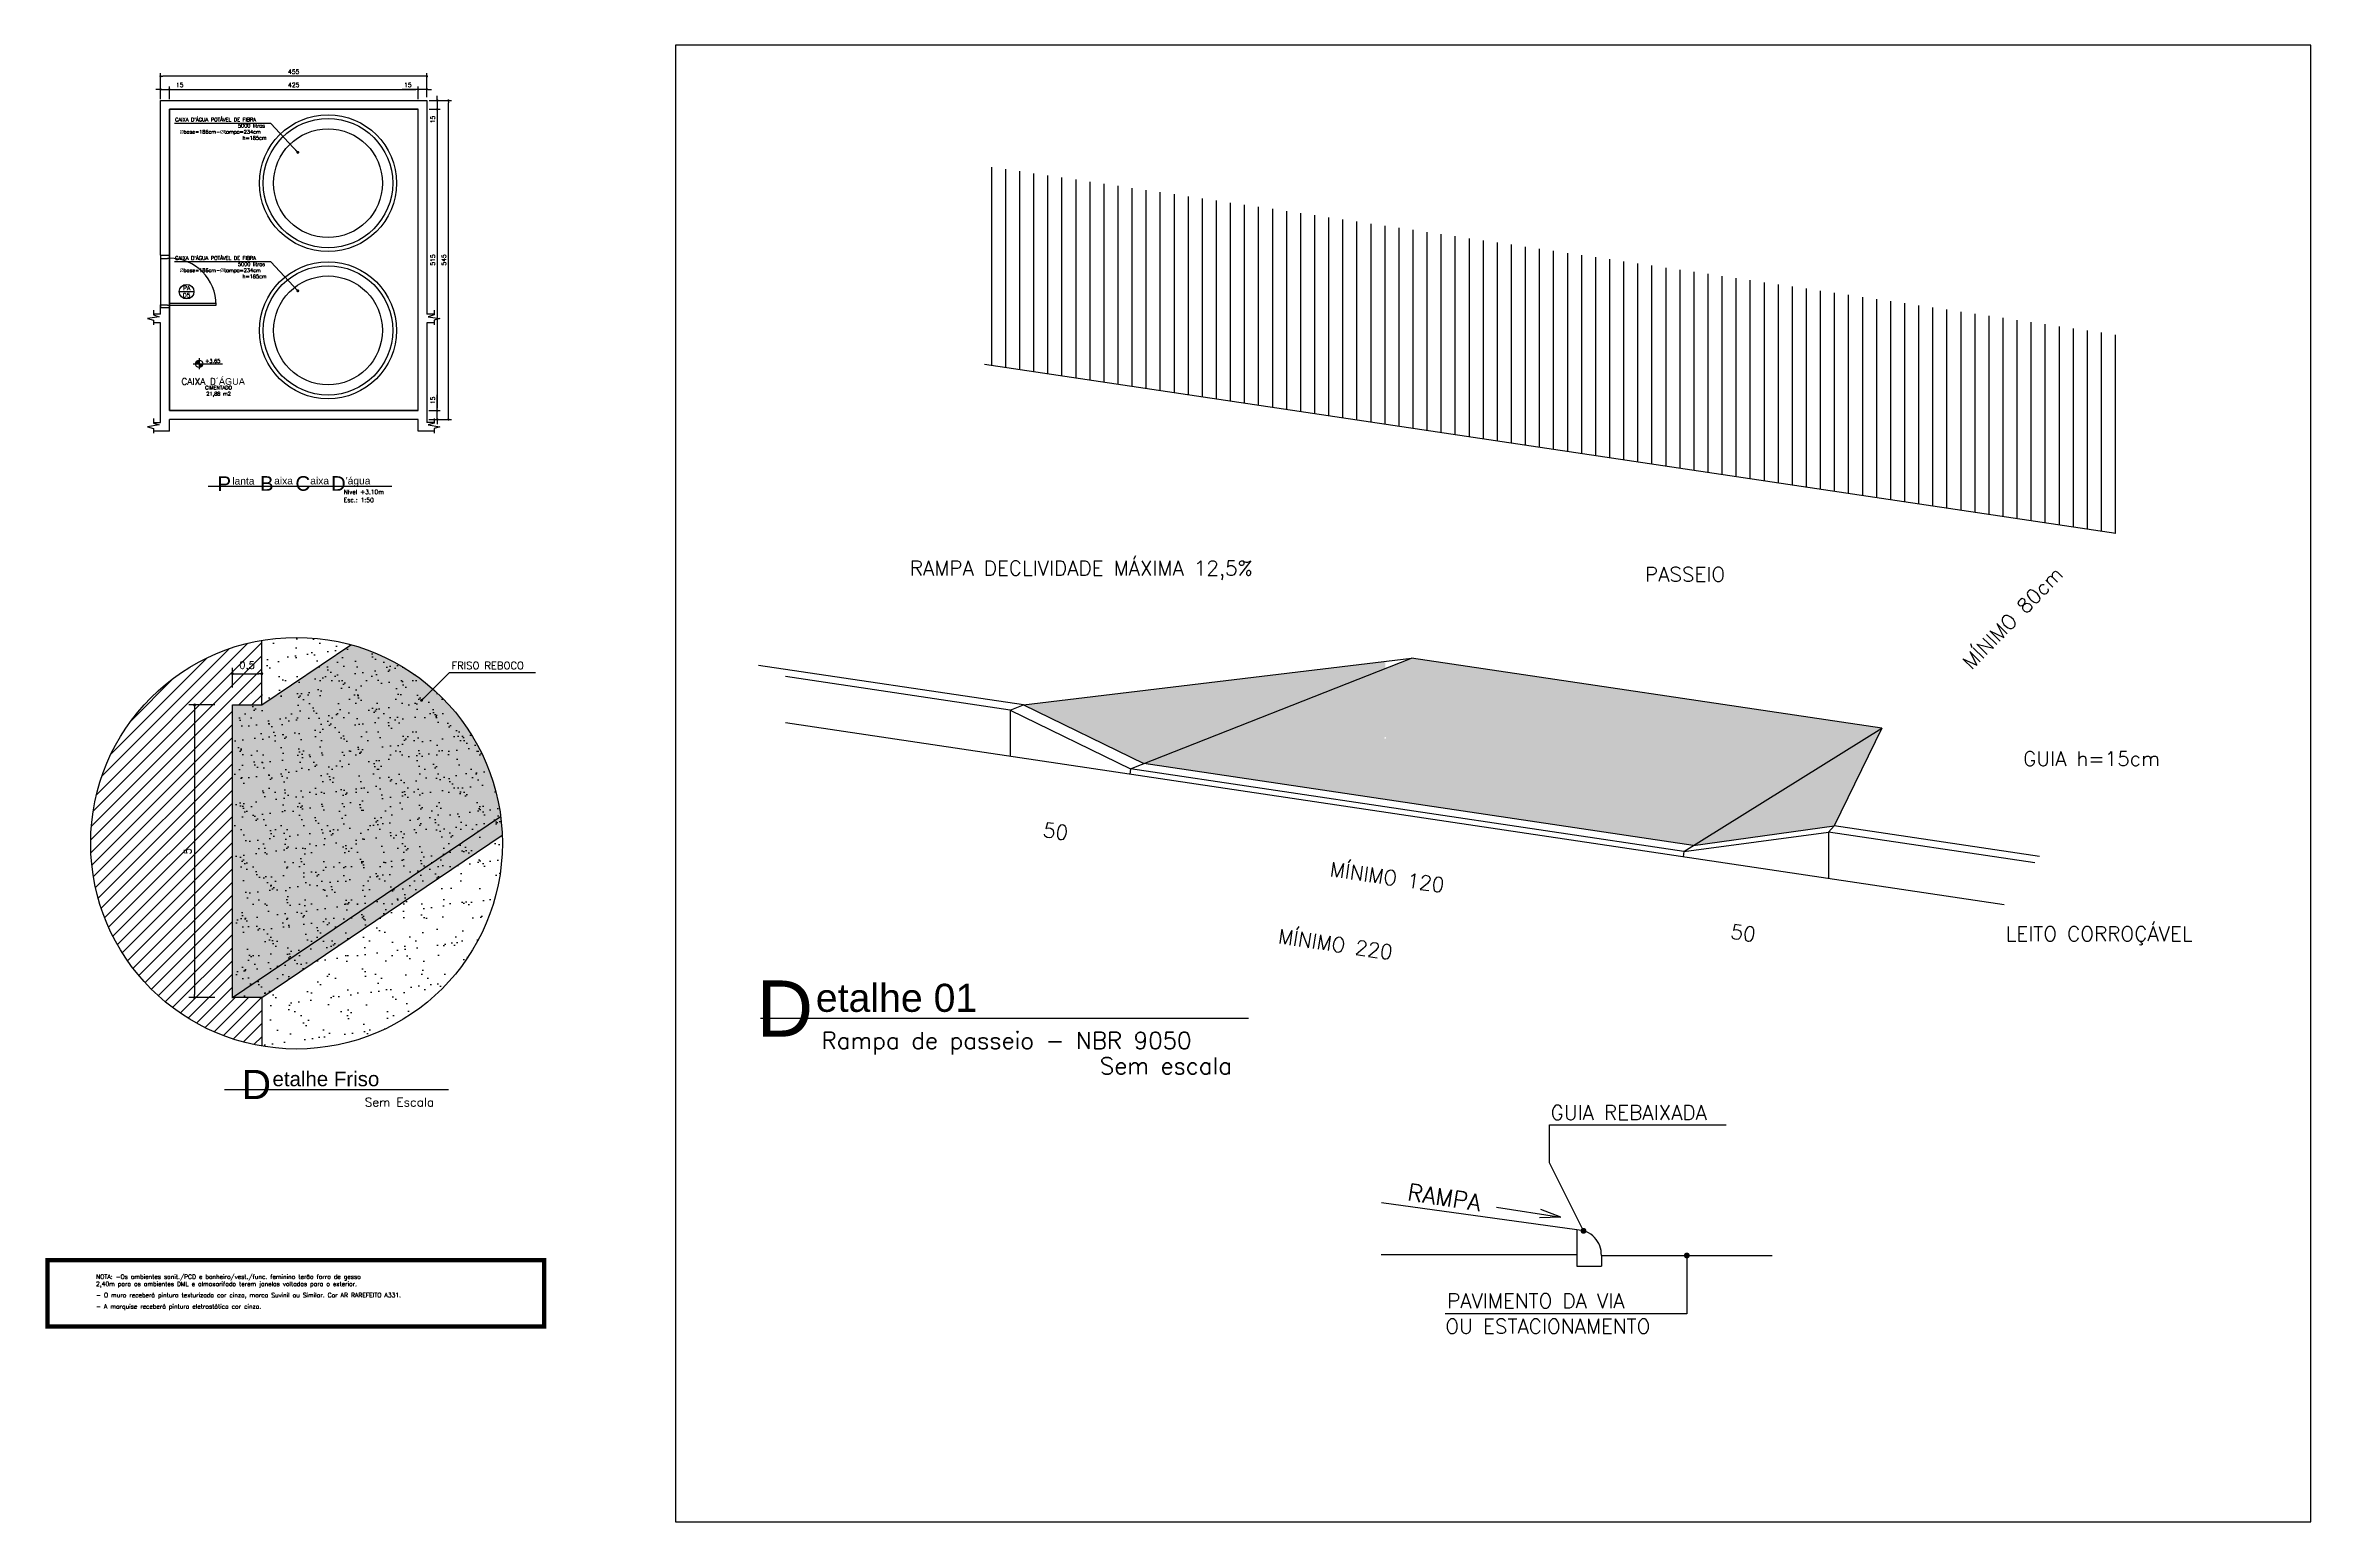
# Model space of a CAD drawing. Header units: millimetres. Extents: x 11997 to 115617, y -26993 to 31834.
# Drawn here: x 15955 to 19825, y -25855 to -23332 of the extents above; entities that cross this region are included whole.
import ezdxf
from ezdxf.enums import TextEntityAlignment as Align

# ---------------------------------------------------------------- set-up
doc = ezdxf.new("R2010")
doc.units = ezdxf.units.MM
doc.layers.add('AREA-AMB', color=5, linetype='Continuous', plot=False)
doc.layers.add('AUXILIAR', color=170, linetype='Continuous', plot=False)
for name, color, linetype in [('COTA', 4, 'Continuous'), ('ESQ', 2, 'Continuous'), ('HATCH', 1, 'Continuous'), ('MARCA', 254, 'Continuous'), ('MOB', 33, 'Continuous'), ('NIVEL', 1, 'Continuous'), ('PA', 7, 'Continuous'), ('PENA3', 3, 'Continuous'), ('TESQ', 1, 'Continuous'), ('TEXTO', 2, 'Continuous'), ('TEXTO1', 1, 'Continuous'), ('TEXTO2', 2, 'Continuous'), ('TEXTO3', 3, 'Continuous')]:
    doc.layers.add(name, color=color, linetype=linetype)
doc.styles.add('ARIAL', font='arial.ttf')
doc.styles.add('ROMANS', font='romans.shx')
doc.dimstyles.new('EXTERNA 200', dxfattribs={"dimtxt": 25, "dimasz": 10, "dimexe": 20, "dimexo": 40, "dimgap": 11, "dimtad": 1, "dimzin": 12, "dimdsep": 46, "dimtxsty": 'ROMANS', "dimblk1": 'DOT', "dimblk2": 'DOT', "dimsah": 1, "dimcen": 9, "dimclrt": 2, "dimadec": 0, "dimazin": 0, "dimtfac": 1, "dimtmove": 0, "dimatfit": 1, "dimldrblk": 'DOT', "dimfxl": 1, "dimtolj": 1, "dimtzin": 4, "dimarcsym": 0})
doc.dimstyles.new('EXTERNA100', dxfattribs={"dimtxt": 12.5, "dimasz": 5, "dimexe": 10, "dimexo": 30, "dimgap": 5.5, "dimtad": 1, "dimzin": 12, "dimdsep": 46, "dimtxsty": 'ROMANS', "dimblk1": 'DOT', "dimblk2": 'DOT', "dimsah": 1, "dimcen": 9, "dimclrt": 2, "dimadec": 0, "dimazin": 0, "dimtfac": 1, "dimtmove": 0, "dimatfit": 1, "dimldrblk": 'DOT', "dimfxl": 1, "dimtolj": 1, "dimtzin": 4, "dimarcsym": 0})
doc.dimstyles.new('EXTERNA50', dxfattribs={"dimtxt": 7.5, "dimasz": 4, "dimexe": 5, "dimexo": 30, "dimgap": 4, "dimtad": 1, "dimzin": 12, "dimdsep": 46, "dimtxsty": 'ROMANS', "dimblk1": 'DOT', "dimblk2": 'DOT', "dimsah": 1, "dimcen": 9, "dimclrt": 2, "dimaunit": 1, "dimadec": 3, "dimazin": 0, "dimtfac": 1, "dimtmove": 0, "dimatfit": 1, "dimldrblk": 'DOT', "dimfxl": 1, "dimtolj": 1, "dimtzin": 4, "dimarcsym": 0})

# ---------------------------------------------------------------- blocks, each defined once
blk = doc.blocks.new('P80')
at = {"layer": 'ESQ'}
for p, q in [((0, 15), (5.5, 15)), ((0, 0), (5, 0)), ((5, 3), (5.5, 3)), ((5, 3), (5, 0)), ((5, 0), (8, 0)), ((5, 0), (5, -80)), ((5.5, 15), (5.5, 3)), ((8, 0), (8, -80)), ((90, 15), (84.5, 15)), ((84.5, 15), (84.5, 3)), ((85, 3), (84.5, 3)), ((85, 3), (85, 0)), ((90, 0), (85, 0))]:
    blk.add_line(p, q, dxfattribs=at)
at = {"layer": 'ESQ', "color": 1}
blk.add_arc((5, 0), 80, 270, 0, dxfattribs=at)
blk = doc.blocks.new('_DOT')
at = {"color": 0, "linetype": 'ByBlock'}
blk.add_line((-0.5, 0), (-1, 0), dxfattribs=at)
at = {"color": 0, "linetype": 'ByBlock', "const_width": 0.5}
blk.add_lwpolyline([(-0.25, 0, 1), (0.25, 0, 1)], format="xyb", close=True, dxfattribs=at)
blk = doc.blocks.new('*D132')
at = {"layer": 'COTA', "color": 0, "lineweight": -2, "transparency": 16777216}
for p, q in [((16147.6, -23407.7), (16143.6, -23407.7)), ((16151.6, -23424.5), (16151.6, -23402.7)), ((16151.6, -23407.7), (16166.6, -23407.7)), ((16166.6, -23424.5), (16166.6, -23402.7)), ((16170.6, -23407.7), (16193.7, -23407.7))]:
    blk.add_line(p, q, dxfattribs=at)
at = {"layer": 'Defpoints', "color": 0, "transparency": 16777216}
for p in [(16166.6, -23407.7), (16151.6, -23454.5), (16166.6, -23454.5)]:
    blk.add_point(p, dxfattribs=at)
at = {"layer": 'COTA', "color": 0, "lineweight": -2, "transparency": 16777216, "xscale": 4, "yscale": 4, "zscale": 4}
blk.add_blockref('_DOT', (16151.6, -23407.7), dxfattribs=at)
at = {"layer": 'COTA', "color": 0, "lineweight": -2, "transparency": 16777216, "xscale": 4, "yscale": 4, "zscale": 4, "rotation": 180}
blk.add_blockref('_DOT', (16166.6, -23407.7), dxfattribs=at)
at = {"layer": 'COTA', "color": 2, "transparency": 16777216, "insert": (16184.2, -23400), "char_height": 7.5, "attachment_point": 5, "style": 'ROMANS'}
blk.add_mtext('\\A1;15', dxfattribs=at)
blk = doc.blocks.new('*D133')
at = {"layer": 'COTA', "color": 0, "lineweight": -2, "transparency": 16777216}
for p, q in [((16166.6, -23424.5), (16166.6, -23402.7)), ((16170.6, -23407.7), (16587.6, -23407.7)), ((16591.6, -23424.5), (16591.6, -23402.7))]:
    blk.add_line(p, q, dxfattribs=at)
at = {"layer": 'Defpoints', "color": 0, "transparency": 16777216}
for p in [(16591.6, -23407.7), (16166.6, -23454.5), (16591.6, -23454.5)]:
    blk.add_point(p, dxfattribs=at)
at = {"layer": 'COTA', "color": 0, "lineweight": -2, "transparency": 16777216, "xscale": 4, "yscale": 4, "zscale": 4, "rotation": 180}
blk.add_blockref('_DOT', (16166.6, -23407.7), dxfattribs=at)
at = {"layer": 'COTA', "color": 0, "lineweight": -2, "transparency": 16777216, "xscale": 4, "yscale": 4, "zscale": 4}
blk.add_blockref('_DOT', (16591.6, -23407.7), dxfattribs=at)
at = {"layer": 'COTA', "color": 2, "transparency": 16777216, "insert": (16379.1, -23400), "char_height": 7.5, "attachment_point": 5, "style": 'ROMANS'}
blk.add_mtext('\\A1;425', dxfattribs=at)
blk = doc.blocks.new('*D134')
at = {"layer": 'COTA', "color": 0, "lineweight": -2, "transparency": 16777216}
for p, q in [((16587.6, -23407.7), (16564.6, -23407.7)), ((16591.6, -23421.1), (16591.6, -23402.7)), ((16606.6, -23407.7), (16591.6, -23407.7)), ((16606.6, -23421.1), (16606.6, -23402.7)), ((16610.6, -23407.7), (16614.6, -23407.7))]:
    blk.add_line(p, q, dxfattribs=at)
at = {"layer": 'Defpoints', "color": 0, "transparency": 16777216}
for p in [(16591.6, -23407.7), (16591.6, -23451.1), (16606.6, -23451.1)]:
    blk.add_point(p, dxfattribs=at)
at = {"layer": 'COTA', "color": 0, "lineweight": -2, "transparency": 16777216, "xscale": 4, "yscale": 4, "zscale": 4}
blk.add_blockref('_DOT', (16591.6, -23407.7), dxfattribs=at)
at = {"layer": 'COTA', "color": 0, "lineweight": -2, "transparency": 16777216, "xscale": 4, "yscale": 4, "zscale": 4, "rotation": 180}
blk.add_blockref('_DOT', (16606.6, -23407.7), dxfattribs=at)
at = {"layer": 'COTA', "color": 2, "transparency": 16777216, "insert": (16574.1, -23400), "char_height": 7.5, "attachment_point": 5, "style": 'ROMANS'}
blk.add_mtext('\\A1;15', dxfattribs=at)
blk = doc.blocks.new('*D135')
at = {"layer": 'COTA', "color": 0, "lineweight": -2, "transparency": 16777216}
for p, q in [((16151.6, -23421.1), (16151.6, -23380.1)), ((16602.6, -23385.1), (16155.6, -23385.1)), ((16606.6, -23421.1), (16606.6, -23380.1))]:
    blk.add_line(p, q, dxfattribs=at)
at = {"layer": 'Defpoints', "color": 0, "transparency": 16777216}
for p in [(16151.6, -23385.1), (16151.6, -23451.1), (16606.6, -23451.1)]:
    blk.add_point(p, dxfattribs=at)
at = {"layer": 'COTA', "color": 0, "lineweight": -2, "transparency": 16777216, "xscale": 4, "yscale": 4, "zscale": 4, "rotation": 180}
blk.add_blockref('_DOT', (16151.6, -23385.1), dxfattribs=at)
at = {"layer": 'COTA', "color": 0, "lineweight": -2, "transparency": 16777216, "xscale": 4, "yscale": 4, "zscale": 4}
blk.add_blockref('_DOT', (16606.6, -23385.1), dxfattribs=at)
at = {"layer": 'COTA', "color": 2, "transparency": 16777216, "insert": (16379.1, -23377.4), "char_height": 7.5, "attachment_point": 5, "style": 'ROMANS'}
blk.add_mtext('\\A1;455', dxfattribs=at)
blk = doc.blocks.new('*D136')
at = {"layer": 'COTA', "color": 0, "lineweight": -2, "transparency": 16777216}
for p, q in [((16610.5, -23426.6), (16629.3, -23426.6)), ((16610.5, -23441.6), (16629.3, -23441.6)), ((16624.3, -23422.6), (16624.3, -23418.6)), ((16624.3, -23426.6), (16624.3, -23441.6)), ((16624.3, -23445.6), (16624.3, -23468.6))]:
    blk.add_line(p, q, dxfattribs=at)
at = {"layer": 'Defpoints', "color": 0, "transparency": 16777216}
for p in [(16580.5, -23426.6), (16580.5, -23441.6), (16624.3, -23441.6)]:
    blk.add_point(p, dxfattribs=at)
at = {"layer": 'COTA', "color": 0, "lineweight": -2, "transparency": 16777216, "xscale": 4, "yscale": 4, "zscale": 4}
for p, rotation in [((16624.3, -23426.6), 270), ((16624.3, -23441.6), 90)]:
    blk.add_blockref('_DOT', p, dxfattribs=dict(at, rotation=rotation))
at = {"layer": 'COTA', "color": 2, "transparency": 16777216, "insert": (16616.6, -23459.1), "char_height": 7.5, "attachment_point": 5, "rotation": 90, "style": 'ROMANS'}
blk.add_mtext('\\A1;15', dxfattribs=at)
blk = doc.blocks.new('*D137')
at = {"layer": 'COTA', "color": 0, "lineweight": -2, "transparency": 16777216}
for p, q in [((16610.5, -23441.6), (16629.3, -23441.6)), ((16624.3, -23445.6), (16624.3, -23952.6)), ((16610.5, -23956.6), (16629.3, -23956.6))]:
    blk.add_line(p, q, dxfattribs=at)
at = {"layer": 'Defpoints', "color": 0, "transparency": 16777216}
for p in [(16580.5, -23441.6), (16580.5, -23956.6), (16624.3, -23956.6)]:
    blk.add_point(p, dxfattribs=at)
at = {"layer": 'COTA', "color": 0, "lineweight": -2, "transparency": 16777216, "xscale": 4, "yscale": 4, "zscale": 4}
for p, rotation in [((16624.3, -23441.6), 90), ((16624.3, -23956.6), 270)]:
    blk.add_blockref('_DOT', p, dxfattribs=dict(at, rotation=rotation))
at = {"layer": 'COTA', "color": 2, "transparency": 16777216, "insert": (16616.6, -23699.1), "char_height": 7.5, "attachment_point": 5, "rotation": 90, "style": 'ROMANS'}
blk.add_mtext('\\A1;515', dxfattribs=at)
blk = doc.blocks.new('*D138')
at = {"layer": 'COTA', "color": 0, "lineweight": -2, "transparency": 16777216}
for p, q in [((16609.7, -23956.6), (16629.3, -23956.6)), ((16624.3, -23952.6), (16624.3, -23929.5)), ((16624.3, -23971.6), (16624.3, -23956.6)), ((16609.7, -23971.6), (16629.3, -23971.6)), ((16624.3, -23975.6), (16624.3, -23979.6))]:
    blk.add_line(p, q, dxfattribs=at)
at = {"layer": 'Defpoints', "color": 0, "transparency": 16777216}
for p in [(16579.7, -23956.6), (16624.3, -23956.6), (16579.7, -23971.6)]:
    blk.add_point(p, dxfattribs=at)
at = {"layer": 'COTA', "color": 0, "lineweight": -2, "transparency": 16777216, "xscale": 4, "yscale": 4, "zscale": 4}
for p, rotation in [((16624.3, -23956.6), 270), ((16624.3, -23971.6), 90)]:
    blk.add_blockref('_DOT', p, dxfattribs=dict(at, rotation=rotation))
at = {"layer": 'COTA', "color": 2, "transparency": 16777216, "insert": (16616.6, -23939), "char_height": 7.5, "attachment_point": 5, "rotation": 90, "style": 'ROMANS'}
blk.add_mtext('\\A1;15', dxfattribs=at)
blk = doc.blocks.new('*D139')
at = {"layer": 'COTA', "color": 0, "lineweight": -2, "transparency": 16777216}
for p, q in [((16610.5, -23426.6), (16648.4, -23426.6)), ((16643.4, -23967.6), (16643.4, -23430.6)), ((16609.7, -23971.6), (16648.4, -23971.6))]:
    blk.add_line(p, q, dxfattribs=at)
at = {"layer": 'Defpoints', "color": 0, "transparency": 16777216}
for p in [(16580.5, -23426.6), (16643.4, -23426.6), (16579.7, -23971.6)]:
    blk.add_point(p, dxfattribs=at)
at = {"layer": 'COTA', "color": 0, "lineweight": -2, "transparency": 16777216, "xscale": 4, "yscale": 4, "zscale": 4}
for p, rotation in [((16643.4, -23426.6), 90), ((16643.4, -23971.6), 270)]:
    blk.add_blockref('_DOT', p, dxfattribs=dict(at, rotation=rotation))
at = {"layer": 'COTA', "color": 2, "transparency": 16777216, "insert": (16635.6, -23699.1), "char_height": 7.5, "attachment_point": 5, "rotation": 90, "style": 'ROMANS'}
blk.add_mtext('\\A1;545', dxfattribs=at)
blk = doc.blocks.new('ESQ')
blk.add_circle((0, 0), 25)
at = {"layer": 'TESQ'}
blk.add_line((-25, 0), (25, 0), dxfattribs=at)
blk = doc.blocks.new('DOT')
at = {"color": 0, "linetype": 'ByBlock'}
blk.add_line((-0.5, 0), (-1, 0), dxfattribs=at)
at = {"color": 0, "linetype": 'ByBlock', "const_width": 0.5}
blk.add_lwpolyline([(-0.25, 0, 1), (0.25, 0, 1)], format="xyb", close=True, dxfattribs=at)
blk = doc.blocks.new('nivel100-planta')
at = {"layer": 'TEXTO2'}
h = blk.add_hatch(color=256, dxfattribs=at)
h.paths.add_polyline_path([(117, 82.3, 0.414214), (104.5, 69.8), (117, 69.8)])
h.paths.add_polyline_path([(117, 57.3, 0.414214), (129.5, 69.8), (117, 69.8)])
for p, q in [((117, 88.6), (117, 51.1)), ((96.3, 69.8), (196.6, 69.8))]:
    blk.add_line(p, q, dxfattribs=at)
blk.add_circle((117, 69.8), 12.5, dxfattribs=at)
blk = doc.blocks.new('*D215')
at = {"layer": 'COTA', "color": 0, "lineweight": -2, "transparency": 16777216}
for p, q in [((16244.4, -24459.5), (16199.7, -24459.5)), ((16209.7, -24464.5), (16209.7, -24954.5)), ((16244.4, -24959.5), (16199.7, -24959.5))]:
    blk.add_line(p, q, dxfattribs=at)
at = {"layer": 'Defpoints', "color": 0, "transparency": 16777216}
for p in [(16274.4, -24459.5), (16209.7, -24959.5), (16274.4, -24959.5)]:
    blk.add_point(p, dxfattribs=at)
at = {"layer": 'COTA', "color": 0, "lineweight": -2, "transparency": 16777216, "xscale": 5, "yscale": 5, "zscale": 5}
for p, rotation in [((16209.7, -24459.5), 90), ((16209.7, -24959.5), 270)]:
    blk.add_blockref('_DOT', p, dxfattribs=dict(at, rotation=rotation))
at = {"layer": 'COTA', "color": 2, "transparency": 16777216, "insert": (16197.9, -24709.5), "char_height": 12.5, "attachment_point": 5, "rotation": 90, "style": 'ROMANS'}
blk.add_mtext('\\A1;5', dxfattribs=at)
blk = doc.blocks.new('*D216')
at = {"layer": 'COTA', "color": 0, "lineweight": -2, "transparency": 16777216}
for p, q in [((16274.4, -24429.5), (16274.4, -24396.1)), ((16279.4, -24406.1), (16319.4, -24406.1)), ((16324.4, -24429.5), (16324.4, -24396.1))]:
    blk.add_line(p, q, dxfattribs=at)
at = {"layer": 'Defpoints', "color": 0, "transparency": 16777216}
for p in [(16324.4, -24406.1), (16274.4, -24459.5), (16324.4, -24459.5)]:
    blk.add_point(p, dxfattribs=at)
at = {"layer": 'COTA', "color": 0, "lineweight": -2, "transparency": 16777216, "xscale": 5, "yscale": 5, "zscale": 5, "rotation": 180}
blk.add_blockref('_DOT', (16274.4, -24406.1), dxfattribs=at)
at = {"layer": 'COTA', "color": 0, "lineweight": -2, "transparency": 16777216, "xscale": 5, "yscale": 5, "zscale": 5}
blk.add_blockref('_DOT', (16324.4, -24406.1), dxfattribs=at)
at = {"layer": 'COTA', "color": 2, "transparency": 16777216, "insert": (16299.4, -24393.2), "char_height": 12.5, "attachment_point": 5, "style": 'ROMANS'}
blk.add_mtext('\\A1;0,5', dxfattribs=at)

msp = doc.modelspace()

# ---------------------------------------------------------------- hatches: boundary and pattern name
at = {"layer": 'HATCH'}
h = msp.add_hatch(dxfattribs=at)
h.set_pattern_fill('AR-SAND', color=256, style=0)
h.set_pattern_definition([(37.5, (16274.41, -25047.48), (-1.6, 48.9413), [0, -38.608, 0, -43.18, 0, -41.275]), (7.5, (16274.41, -25047.48), (44.9523, 71.6825), [0, -20.828, 0, -34.798, 0, -13.335]), (327.5, (16243.167, -25047.48), (79.0992, 0.1437), [0, -12.7, 0, -45.72, 0, -59.69]), (317.5, (16243.17, -25047.48), (76.3556, 22.293), [0, -6.35, 0, -29.972, 0, -34.29])])
h.paths.add_polyline_path([(16476.733, -24356.557), (16324.409, -24459.49), (16274.409, -24459.49), (16274.409, -24959.49), (16732.561, -24649.895, 0.30188615)])
h.paths.add_polyline_path([(16476.733, -24356.557, 0.1097101), (16324.409, -24349.137), (16324.409, -24459.49)])
h.paths.add_polyline_path([(16735.291, -24681.838, 0.02280059), (16732.561, -24649.895), (16274.409, -24959.49), (16324.409, -24959.49)])
h.paths.add_polyline_path([(16735.567, -24695.777, 0.00991064), (16735.291, -24681.838), (16324.409, -24959.49), (16324.409, -25042.416, 0.46488894)])
h = msp.add_hatch(dxfattribs=at)
h.set_pattern_fill('AR-SAND', color=256, style=0)
h.set_pattern_definition([(37.5, (16274.41, -24959.49), (-1.6, 48.9413), [0, -38.608, 0, -43.18, 0, -41.275]), (7.5, (16274.41, -24959.49), (44.9523, 71.6825), [0, -20.828, 0, -34.798, 0, -13.335]), (327.5, (16243.167, -24959.49), (79.0992, 0.1437), [0, -12.7, 0, -45.72, 0, -59.69]), (317.5, (16243.17, -24959.49), (76.3556, 22.293), [0, -6.35, 0, -29.972, 0, -34.29])])
h.paths.add_polyline_path([(16732.561, -24649.895, 0.30188615), (16476.733, -24356.557), (16324.409, -24459.49), (16274.409, -24459.49), (16274.409, -24959.49)])
h.paths.add_polyline_path([(16735.291, -24681.838, 0.02280059), (16732.561, -24649.895), (16274.409, -24959.49), (16324.409, -24959.49)])
h = msp.add_hatch(dxfattribs=at)
h.set_pattern_fill('AR-SAND', color=252, scale=9.6, angle=45, style=0)
h.set_pattern_definition([(82.5, (-45260.412, -68441.823), (-13.5073266, 12.6521004), [0, -14.592, 0, -16.32, 0, -15.6]), (52.5, (-45260.412, -68441.823), (-7.14372, 31.1710054), [0, -7.872, 0, -13.152, 0, -5.04]), (12.5, (-45268.762, -68450.172), (21.101081, 21.177911), [0, -4.8, 0, -17.28, 0, -22.56]), (2.5, (-45268.762, -68450.172), (14.448405, 26.364123), [0, -2.4, 0, -11.328, 0, -12.96])])
h.paths.add_polyline_path([(18288.583, -24379.414), (18243.842, -24397.056), (18243.842, -24510.042), (18243.842, -24514.362, -1), (18243.842, -24517.242, -1), (18243.842, -24514.362), (18243.842, -24510.042), (18243.842, -24397.056), (17831.313, -24559.715), (18769.714, -24699.756), (18770.155, -24699.694), (19092.322, -24499.359)])
h.paths.add_polyline_path([(19010.648, -24666.06), (19092.322, -24499.359), (18770.155, -24699.694)])
h.paths.add_polyline_path([(18243.842, -24397.056), (18243.842, -24384.812), (17625.722, -24459.383), (17831.313, -24559.715)])
at = {"layer": 'MARCA'}
h = msp.add_hatch(color=256, dxfattribs=at)
h.paths.add_polyline_path([(16476.733, -24356.557), (16324.409, -24459.49), (16274.409, -24459.49), (16274.409, -24959.49), (16732.561, -24649.895, 0.30188615)])
h.paths.add_polyline_path([(16735.291, -24681.838, 0.02280059), (16732.561, -24649.895), (16274.409, -24959.49), (16324.409, -24959.49)])
at = {"layer": 'NIVEL'}
h = msp.add_hatch(dxfattribs=at)
h.set_pattern_fill('ANSI31', color=256, scale=192, angle=45, style=0)
h.set_pattern_definition([(90, (-45260.412, -68441.823), (-24, 5e-15), [])])
h.paths.add_polyline_path([(17559.021, -23538.47), (17559.021, -23877.79), (19491.998, -24166.254), (19491.998, -23826.935)])
at = {"layer": 'TEXTO2'}
h = msp.add_hatch(dxfattribs=at)
h.set_pattern_fill('ANSI31', color=256, scale=5, style=0)
h.set_pattern_definition([(45, (16032.163, -24959.49), (-11.22532, 11.22532), [])])
h.paths.add_polyline_path([(16274.409, -24459.49), (16324.409, -24459.49), (16324.409, -24349.137, 0.36529122), (16032.163, -24695.777, 0.36529122), (16324.409, -25042.416), (16324.409, -24959.49), (16274.409, -24959.49)])

# ---------------------------------------------------------------- linework, layer by layer
at = {"layer": 'AREA-AMB'}
msp.add_lwpolyline([(16591.628, -23441.565), (16166.628, -23441.565), (16166.628, -23956.565), (16591.628, -23956.565)], close=True, dxfattribs=at)
at = {"layer": 'AUXILIAR'}
msp.add_lwpolyline([(19825.028, -23332.239), (17031.208, -23332.239), (17031.208, -25855.218), (19825.028, -25855.218)], close=True, dxfattribs=at)
at = {"layer": 'COTA'}
msp.add_line((16645.058, -24404.014, 32.827), (16792.006, -24404.014, 32.827), dxfattribs=at)
at = {"layer": 'ESQ'}
for p, q in [((19491.998, -24166.254), (17559.021, -23877.79)), ((17625.722, -24459.383), (18288.583, -24379.414)), ((17808.843, -24568.575), (18288.583, -24379.414)), ((19092.322, -24499.359), (18288.583, -24379.414)), ((17625.722, -24459.383), (17173.366, -24391.876)), ((17603.251, -24468.243), (17219.198, -24410.93)), ((17603.251, -24468.243), (17625.722, -24459.383)), ((17625.722, -24459.383), (17831.313, -24559.715)), ((19301.052, -24800.969), (17219.198, -24490.287)), ((17603.251, -24468.243), (17603.251, -24547.6)), ((17603.251, -24468.243), (17808.843, -24568.575)), ((18754.15, -24709.647), (19092.322, -24499.359)), ((19092.322, -24499.359), (19010.648, -24666.06)), ((17808.843, -24568.575), (17807.426, -24578.07)), ((18754.15, -24709.647), (17808.843, -24568.575)), ((18769.714, -24699.756), (17831.313, -24559.715)), ((18754.15, -24709.647), (19000.971, -24676.83)), ((18769.714, -24699.756), (19010.648, -24666.06)), ((19000.971, -24676.83), (19010.648, -24666.06)), ((19353.694, -24729.468), (19000.971, -24676.83)), ((19000.971, -24676.83), (19000.971, -24756.187)), ((19361.796, -24718.463), (19010.648, -24666.06)), ((18754.15, -24709.647), (18752.733, -24719.141))]:
    msp.add_line(p, q, dxfattribs=at)
at = {"layer": 'MOB'}
for centre, radius in [((16437.629, -23567.831), 117), ((16437.629, -23567.831), 110.5), ((16437.629, -23567.831), 93), ((16437.629, -23819.403), 117), ((16437.629, -23819.403), 110.5), ((16437.629, -23819.403), 93)]:
    msp.add_circle(centre, radius, dxfattribs=at)
at = {"layer": 'NIVEL'}
for p, q in [((16151.628, -23691.065), (16151.628, -23781.065)), ((16166.628, -23781.065), (16166.628, -23691.065)), ((17176.576, -24994.855), (18010.057, -24994.855))]:
    msp.add_line(p, q, dxfattribs=at)
for points in [[(16139.354, -23785.065), (16139.354, -23793.065), (16149.354, -23796.065), (16129.354, -23799.065), (16139.354, -23802.065), (16139.354, -23810.065)], [(16618.902, -23785.065), (16618.902, -23793.065), (16608.902, -23796.065), (16628.902, -23799.065), (16618.902, -23802.065), (16618.902, -23810.065)], [(16139.354, -23970.065), (16139.354, -23978.065), (16149.354, -23981.065), (16129.354, -23984.065), (16139.354, -23987.065), (16139.354, -23995.065)], [(16618.902, -23970.065), (16618.902, -23978.065), (16608.902, -23981.065), (16628.902, -23984.065), (16618.902, -23987.065), (16618.902, -23995.065)]]:
    msp.add_lwpolyline(points, dxfattribs=at)
msp.add_circle((16383.865, -24695.777, 32.827), 351.702, dxfattribs=at)
at = {"layer": 'PA'}
for p, q in [((16324.409, -24459.49, 32.827), (16324.409, -24349.137, 32.827)), ((16324.409, -24959.49, 32.827), (16324.409, -25042.416, 32.827))]:
    msp.add_line(p, q, dxfattribs=at)
at = {"layer": 'PA', "elevation": 32.827}
msp.add_lwpolyline([(16324.409, -24959.49), (16274.409, -24959.49), (16274.409, -24459.49), (16324.409, -24459.49)], dxfattribs=at)
at = {"layer": 'PENA3'}
for p, q in [((16151.628, -23426.565), (16606.628, -23426.565)), ((16151.628, -23691.065), (16151.628, -23426.565)), ((16166.628, -23441.565), (16591.628, -23441.565)), ((16166.628, -23691.065), (16166.628, -23441.565)), ((16591.628, -23956.565), (16591.628, -23441.565)), ((16606.628, -23426.565), (16606.628, -23791.565)), ((16151.628, -23691.065), (16166.628, -23691.065)), ((16151.628, -23791.565), (16139.354, -23791.565)), ((16166.628, -23781.065), (16151.628, -23781.065)), ((16151.628, -23791.565), (16151.628, -23781.065)), ((16166.628, -23956.565), (16166.628, -23781.065)), ((16618.902, -23791.565), (16606.628, -23791.565)), ((16151.628, -23806.565), (16139.354, -23806.565)), ((16151.628, -23976.565), (16151.628, -23806.565)), ((16618.902, -23806.565), (16606.628, -23806.565)), ((16606.628, -23806.565), (16606.628, -23976.565)), ((16591.628, -23956.565), (16166.628, -23956.565)), ((16139.354, -23976.565), (16151.628, -23976.565)), ((16166.628, -23991.565), (16139.354, -23991.565)), ((16591.628, -23971.565), (16166.628, -23971.565)), ((16166.628, -23991.565), (16166.628, -23971.565)), ((16591.628, -23991.565), (16591.628, -23971.565)), ((16618.902, -23991.565), (16591.628, -23991.565)), ((16618.902, -23976.565), (16606.628, -23976.565))]:
    msp.add_line(p, q, dxfattribs=at)
at = {"layer": 'TESQ', "color": 254, "const_width": 7.5}
msp.add_lwpolyline([(16806.736, -25408.336), (15958.402, -25408.336), (15958.402, -25521.65), (16806.736, -25521.65)], close=True, dxfattribs=at)
at = {"layer": 'TEXTO1'}
for p, q in [((16233.016, -24085.694), (16546.922, -24085.694)), ((16260.602, -25116.709, 32.827), (16643.75, -25116.709, 32.827)), ((18524.769, -25177.022), (18826.143, -25177.022)), ((18433.722, -25317.648), (18543.931, -25334.876)), ((18543.931, -25334.876), (18507.741, -25335.889)), ((18543.931, -25334.876), (18509.739, -25321.493))]:
    msp.add_line(p, q, dxfattribs=at)
at = {"layer": 'TEXTO2'}
msp.add_line((16274.409, -24959.49, 32.827), (16732.561, -24649.895, 32.827), dxfattribs=at)
at = {"layer": 'TEXTO3'}
for p, q in [((16324.409, -24459.49, 32.827), (16476.733, -24356.557, 32.827)), ((16324.409, -24959.49, 32.827), (16735.291, -24681.838, 32.827)), ((18571.104, -25356.546), (18237.45, -25310.222)), ((18571.104, -25356.546), (18571.104, -25418.631)), ((18236.884, -25398.594), (18571.104, -25398.594)), ((18571.104, -25418.631), (18613.115, -25418.631)), ((18613.115, -25400.359), (18905.096, -25400.359)), ((18613.115, -25400.359), (18613.115, -25418.631))]:
    msp.add_line(p, q, dxfattribs=at)
msp.add_arc((18571.104, -25398.594), 42.048, 357.594619, 90, dxfattribs=at)

# ---------------------------------------------------------------- block references
at = {"layer": 'ESQ', "rotation": 90}
msp.add_blockref('P80', (16166.628, -23781.065), dxfattribs=at)
at = {"layer": 'TESQ', "xscale": 0.5, "yscale": 0.5, "zscale": 0.5}
msp.add_blockref('ESQ', (16196.118, -23753.233), dxfattribs=at)
at = {"layer": 'TEXTO2', "xscale": 0.5, "yscale": 0.5, "zscale": 0.5}
msp.add_blockref('nivel100-planta', (16159.002, -23911.435), dxfattribs=at)

# ---------------------------------------------------------------- texts
at = {"layer": 'TESQ', "color": 2, "ltscale": 0.5, "style": 'ROMANS'}
for s, p in [('2,40m para os ambientes DML e almoxarifado terem janelas voltadas para o exterior.', (16041.346, -25454.851)), ('NOTA: -Os ambientes sanit./PCD e banheiro/vest./func. feminino terão forro de gesso ', (16041.346, -25442.649)), ('- O muro receberá pintura texturizada cor cinza, marca Suvinil ou Similar. Cor AR RAREFEITO A331.', (16041.346, -25474)), ('- A marquise receberá pintura eletrostática cor cinza.', (16041.346, -25493.387))]:
    msp.add_text(s, height=7.5, dxfattribs=at).set_placement(p, align=Align.BOTTOM_LEFT)
at = {"layer": 'TESQ', "color": 2, "insert": (16196.118, -23753.233), "char_height": 7.5, "width": 21.38446, "attachment_point": 5, "style": 'ROMANS'}
msp.add_mtext('\\pxqc;PA 05', dxfattribs=at)
at = {"layer": 'TEXTO', "color": 3, "style": 'ARIAL'}
msp.add_text('D', height=96, dxfattribs=at).set_placement((17218.061, -25026.263), align=Align.CENTER)
msp.add_text('etalhe 01', height=48, dxfattribs=at).set_placement((17271.023, -24998.346), align=Align.BOTTOM_LEFT)
at = {"layer": 'TEXTO1', "style": 'ROMANS'}
msp.add_text('RAMPA', height=28.8, rotation=351.313671, dxfattribs=at).set_placement((18279.26, -25314.382), align=Align.BOTTOM_LEFT)
at = {"layer": 'TEXTO1', "char_height": 25, "attachment_point": 4, "style": 'ROMANS'}
for s, insert in [('\\A1;GUIA REBAIXADA', (18526.524, -25156.096)), ('\\A1;PAVIMENTO DA VIA', (18349.526, -25477.828)), ('OU ESTACIONAMENTO', (18346.611, -25521.295))]:
    msp.add_mtext(s, dxfattribs=dict(at, insert=insert))
at = {"layer": 'TEXTO2', "style": 'ROMANS'}
msp.add_text('+3.65', height=6.25, dxfattribs=at).set_placement((16240.757, -23874.687), align=Align.CENTER)
for s, height, p in [('Nível +3.10m', 7.5, (16464.427, -24101.409)), ('Esc.: 1:50', 7.5, (16464.427, -24115.345)), ('Rampa de passeio - NBR 9050', 28.8, (17281.013, -25055.908)), ('Sem escala', 28.8, (17756.284, -25099.144)), ('Sem Escala', 15, (16500.564, -25150.335, 32.827))]:
    msp.add_text(s, height=height, dxfattribs=at).set_placement(p, align=Align.BOTTOM_LEFT)
at = {"layer": 'TEXTO2', "char_height": 6.25, "style": 'ROMANS'}
for s, insert, width, attachment_point in [("\\pi5.8002;CAIXA D'ÁGUA POTÁVEL DE FIBRA\\P\\pi112.94;5000 litros \\P\\pi13.404;{\\fArial|b0|i0|c0|p34;Ø}base=186cm-{\\fArial|b0|i0|c0|p34;Ø}tampa=234cm\\P\\pi120.98;h=185cm ", (16170.732, -23456.16), 164.13349, 1), ("\\pi5.8002;CAIXA D'ÁGUA POTÁVEL DE FIBRA\\P\\pi112.94;5000 litros \\P\\pi13.404;{\\fArial|b0|i0|c0|p34;Ø}base=186cm-{\\fArial|b0|i0|c0|p34;Ø}tampa=234cm\\P\\pi120.98;h=185cm ", (16170.732, -23692.737), 164.13349, 1), ('CIMENTADO\\P21,88 m2', (16250.681, -23914.163), 109.51195, 2)]:
    msp.add_mtext(s, dxfattribs=dict(at, insert=insert, width=width, attachment_point=attachment_point))
at = {"layer": 'TEXTO2', "style": 'ROMANS'}
for s, insert, char_height, attachment_point in [('RAMPA DECLIVIDADE MÁXIMA 12,5%', (18017.551, -24229.428), 25, 6), ('PASSEIO', (18687.574, -24236.268), 25, 4), ('FRISO REBOCO', (16648.585, -24398.514, 32.827), 12.5, 7), ('GUIA h=15cm', (19333.752, -24551.316), 25, 4), ('LEITO CORROÇÁVEL', (19303.849, -24854.202), 25, 4)]:
    msp.add_mtext(s, dxfattribs=dict(at, insert=insert, char_height=char_height, attachment_point=attachment_point))
at = {"layer": 'TEXTO2', "char_height": 25, "style": 'ROMANS'}
for s, insert, attachment_point, rotation in [('MÍNIMO 80cm', (19394.845, -24229.379), 6, 45.8164), ('50', (17659.658, -24672.383), 4, 351.752871), ('MÍNIMO 120', (18149.632, -24739.655), 4, 351.752871), ('MÍNIMO 220', (18061.262, -24854.32), 4, 351.752871), ('50', (18834.281, -24846.176), 4, 351.752871)]:
    msp.add_mtext(s, dxfattribs=dict(at, insert=insert, attachment_point=attachment_point, rotation=rotation))
at = {"layer": 'TEXTO3', "style": 'ARIAL'}
for s, height, p in [('P', 25, (16260.328, -24093.873)), ('B', 25, (16332.963, -24093.492)), ('C', 25, (16394.58, -24093.492)), ('D', 25, (16455.233, -24093.492)), ('D', 50, (16315.226, -25133.067, 32.827))]:
    msp.add_text(s, height=height, dxfattribs=at).set_placement(p, align=Align.CENTER)
for s, height, p in [('lanta', 12.5, (16274.12, -24086.603)), ('aixa', 12.5, (16345.693, -24086.386)), ('aixa', 12.5, (16407.31, -24086.386)), ("'água", 12.5, (16467.964, -24086.386)), ('etalhe Friso', 25, (16342.81, -25118.527, 32.827))]:
    msp.add_text(s, height=height, dxfattribs=at).set_placement(p, align=Align.BOTTOM_LEFT)
at = {"layer": 'TEXTO3', "insert": (16250.681, -23912.495), "char_height": 11.25, "width": 267.48622, "attachment_point": 8, "style": 'ROMANS'}
msp.add_mtext('\\pi-18.521;CAIXA D{\\fArial|b0|i0|c0|p34;´ÁGUA}', dxfattribs=at)

# ---------------------------------------------------------------- dimensions: what is measured, and where the dimension line sits
at = {"layer": 'COTA'}
for base, p1, p2, picture, middle in [((16151.628, -23385.131), (16606.628, -23451.129), (16151.628, -23451.129), '*D135', (16379.128, -23377.381)), ((16166.628, -23407.744), (16151.628, -23454.484), (16166.628, -23454.484), '*D132', (16184.164, -23399.994)), ((16591.628, -23407.744), (16166.628, -23454.484), (16591.628, -23454.484), '*D133', (16379.128, -23399.994)), ((16591.628, -23407.744), (16606.628, -23451.129), (16591.628, -23451.129), '*D134', (16574.093, -23399.994))]:
    dim = msp.add_linear_dim(base=base, p1=p1, p2=p2, dimstyle='EXTERNA50', dxfattribs=at)
    dim.commit()
    dim.dimension.update_dxf_attribs({"geometry": picture, "text_midpoint": middle})
for base, p1, p2, picture, middle in [((16643.359, -23426.565), (16579.691, -23971.565), (16580.55, -23426.565), '*D139', (16635.609, -23699.065)), ((16624.31, -23441.565), (16580.55, -23426.565), (16580.55, -23441.565), '*D136', (16616.56, -23459.101)), ((16624.31, -23956.565), (16580.55, -23441.565), (16580.55, -23956.565), '*D137', (16616.56, -23699.065)), ((16624.31, -23956.565), (16579.691, -23971.565), (16579.691, -23956.565), '*D138', (16616.56, -23939.03))]:
    dim = msp.add_linear_dim(base=base, p1=p1, p2=p2, angle=90, dimstyle='EXTERNA50', dxfattribs=at)
    dim.commit()
    dim.dimension.update_dxf_attribs({"geometry": picture, "text_midpoint": middle})
dim = msp.add_linear_dim(base=(16324.409, -24406.108, 32.827), p1=(16274.409, -24459.49, 32.827), p2=(16324.409, -24459.49, 32.827), text='0,5', dimstyle='EXTERNA100', dxfattribs=at)
dim.commit()
dim.dimension.update_dxf_attribs({"geometry": '*D216', "text_midpoint": (16299.409, -24393.167, 32.827)})
dim = msp.add_linear_dim(base=(16209.673, -24959.49, 32.827), p1=(16274.409, -24459.49, 32.827), p2=(16274.409, -24959.49, 32.827), angle=90, text='5', dimstyle='EXTERNA100', dxfattribs=at)
dim.commit()
dim.dimension.update_dxf_attribs({"geometry": '*D215', "text_midpoint": (16197.923, -24709.49, 32.827)})

# ---------------------------------------------------------------- leaders
msp.add_leader([(16597.514, -24451.629, 32.827), (16645.058, -24404.014, 32.827), (16792.006, -24404.014, 32.827)], dimstyle='EXTERNA100', override={"dimgap": 5, "dimtad": 0}, dxfattribs=at)
at = {"layer": 'TEXTO1'}
for points, dimstyle, override in [([(16386.067, -23515.245), (16340.134, -23465.842), (16175.615, -23465.842)], 'EXTERNA100', {"dimgap": 5.5, "dimtad": 0}), ([(16386.067, -23751.822), (16340.134, -23702.419), (16175.615, -23702.419)], 'EXTERNA100', {"dimgap": 5.5, "dimtad": 0}), ([(18582.632, -25358.157), (18524.769, -25241.69), (18524.769, -25177.022)], 'EXTERNA 200', {"dimgap": 11, "dimtad": 0, "dimldrblk": 'DOT', "dimfxl": 10}), ([(18759.106, -25400.359), (18759.106, -25499.813), (18346.145, -25499.813)], 'EXTERNA 200', {"dimtad": 0, "dimldrblk": 'DOT', "dimfxl": 10})]:
    msp.add_leader(points, dimstyle=dimstyle, override=override, dxfattribs=at)

doc.saveas('drawing.dxf')
